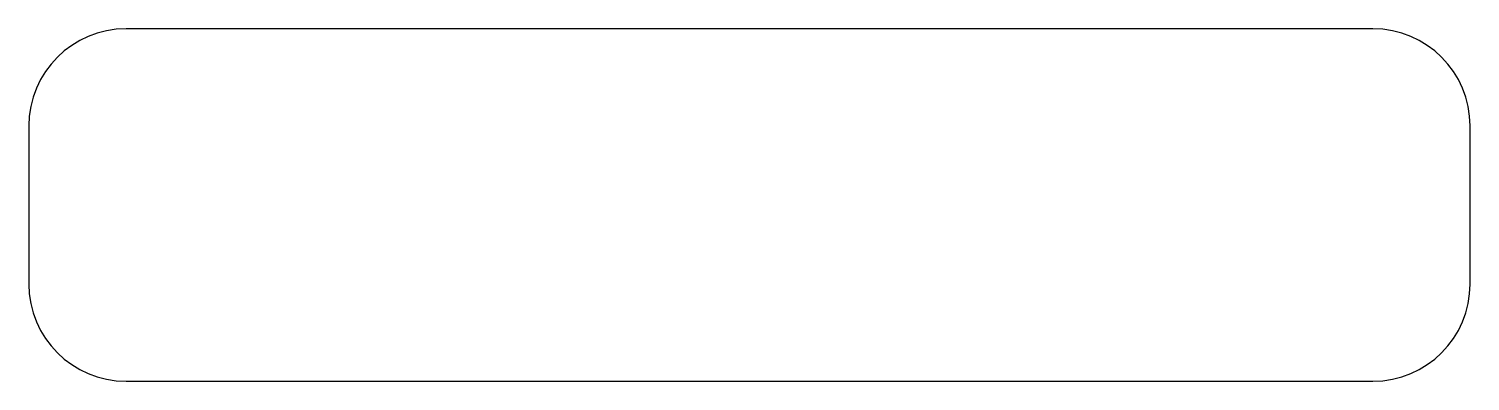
# Model space of a CAD drawing. Header units: millimetres. Extents: x 137.6 to 211.6, y 70.5 to 88.6.
import ezdxf

# ---------------------------------------------------------------- set-up
doc = ezdxf.new("R2010")
doc.units = ezdxf.units.MM

msp = doc.modelspace()

# ---------------------------------------------------------------- linework, layer by layer
for p, q in [((206.598, 88.586), (142.601, 88.586)), ((137.601, 83.586), (137.601, 75.459)), ((211.598, 75.459), (211.598, 83.586)), ((142.601, 70.459), (206.598, 70.459))]:
    msp.add_line(p, q)
for centre, start, end in [((142.601, 83.586), 90, 180), ((206.598, 83.586), 0, 90), ((142.601, 75.459), 180, 270), ((206.598, 75.459), 270, 0)]:
    msp.add_arc(centre, 5, start, end)

doc.saveas('drawing.dxf')
